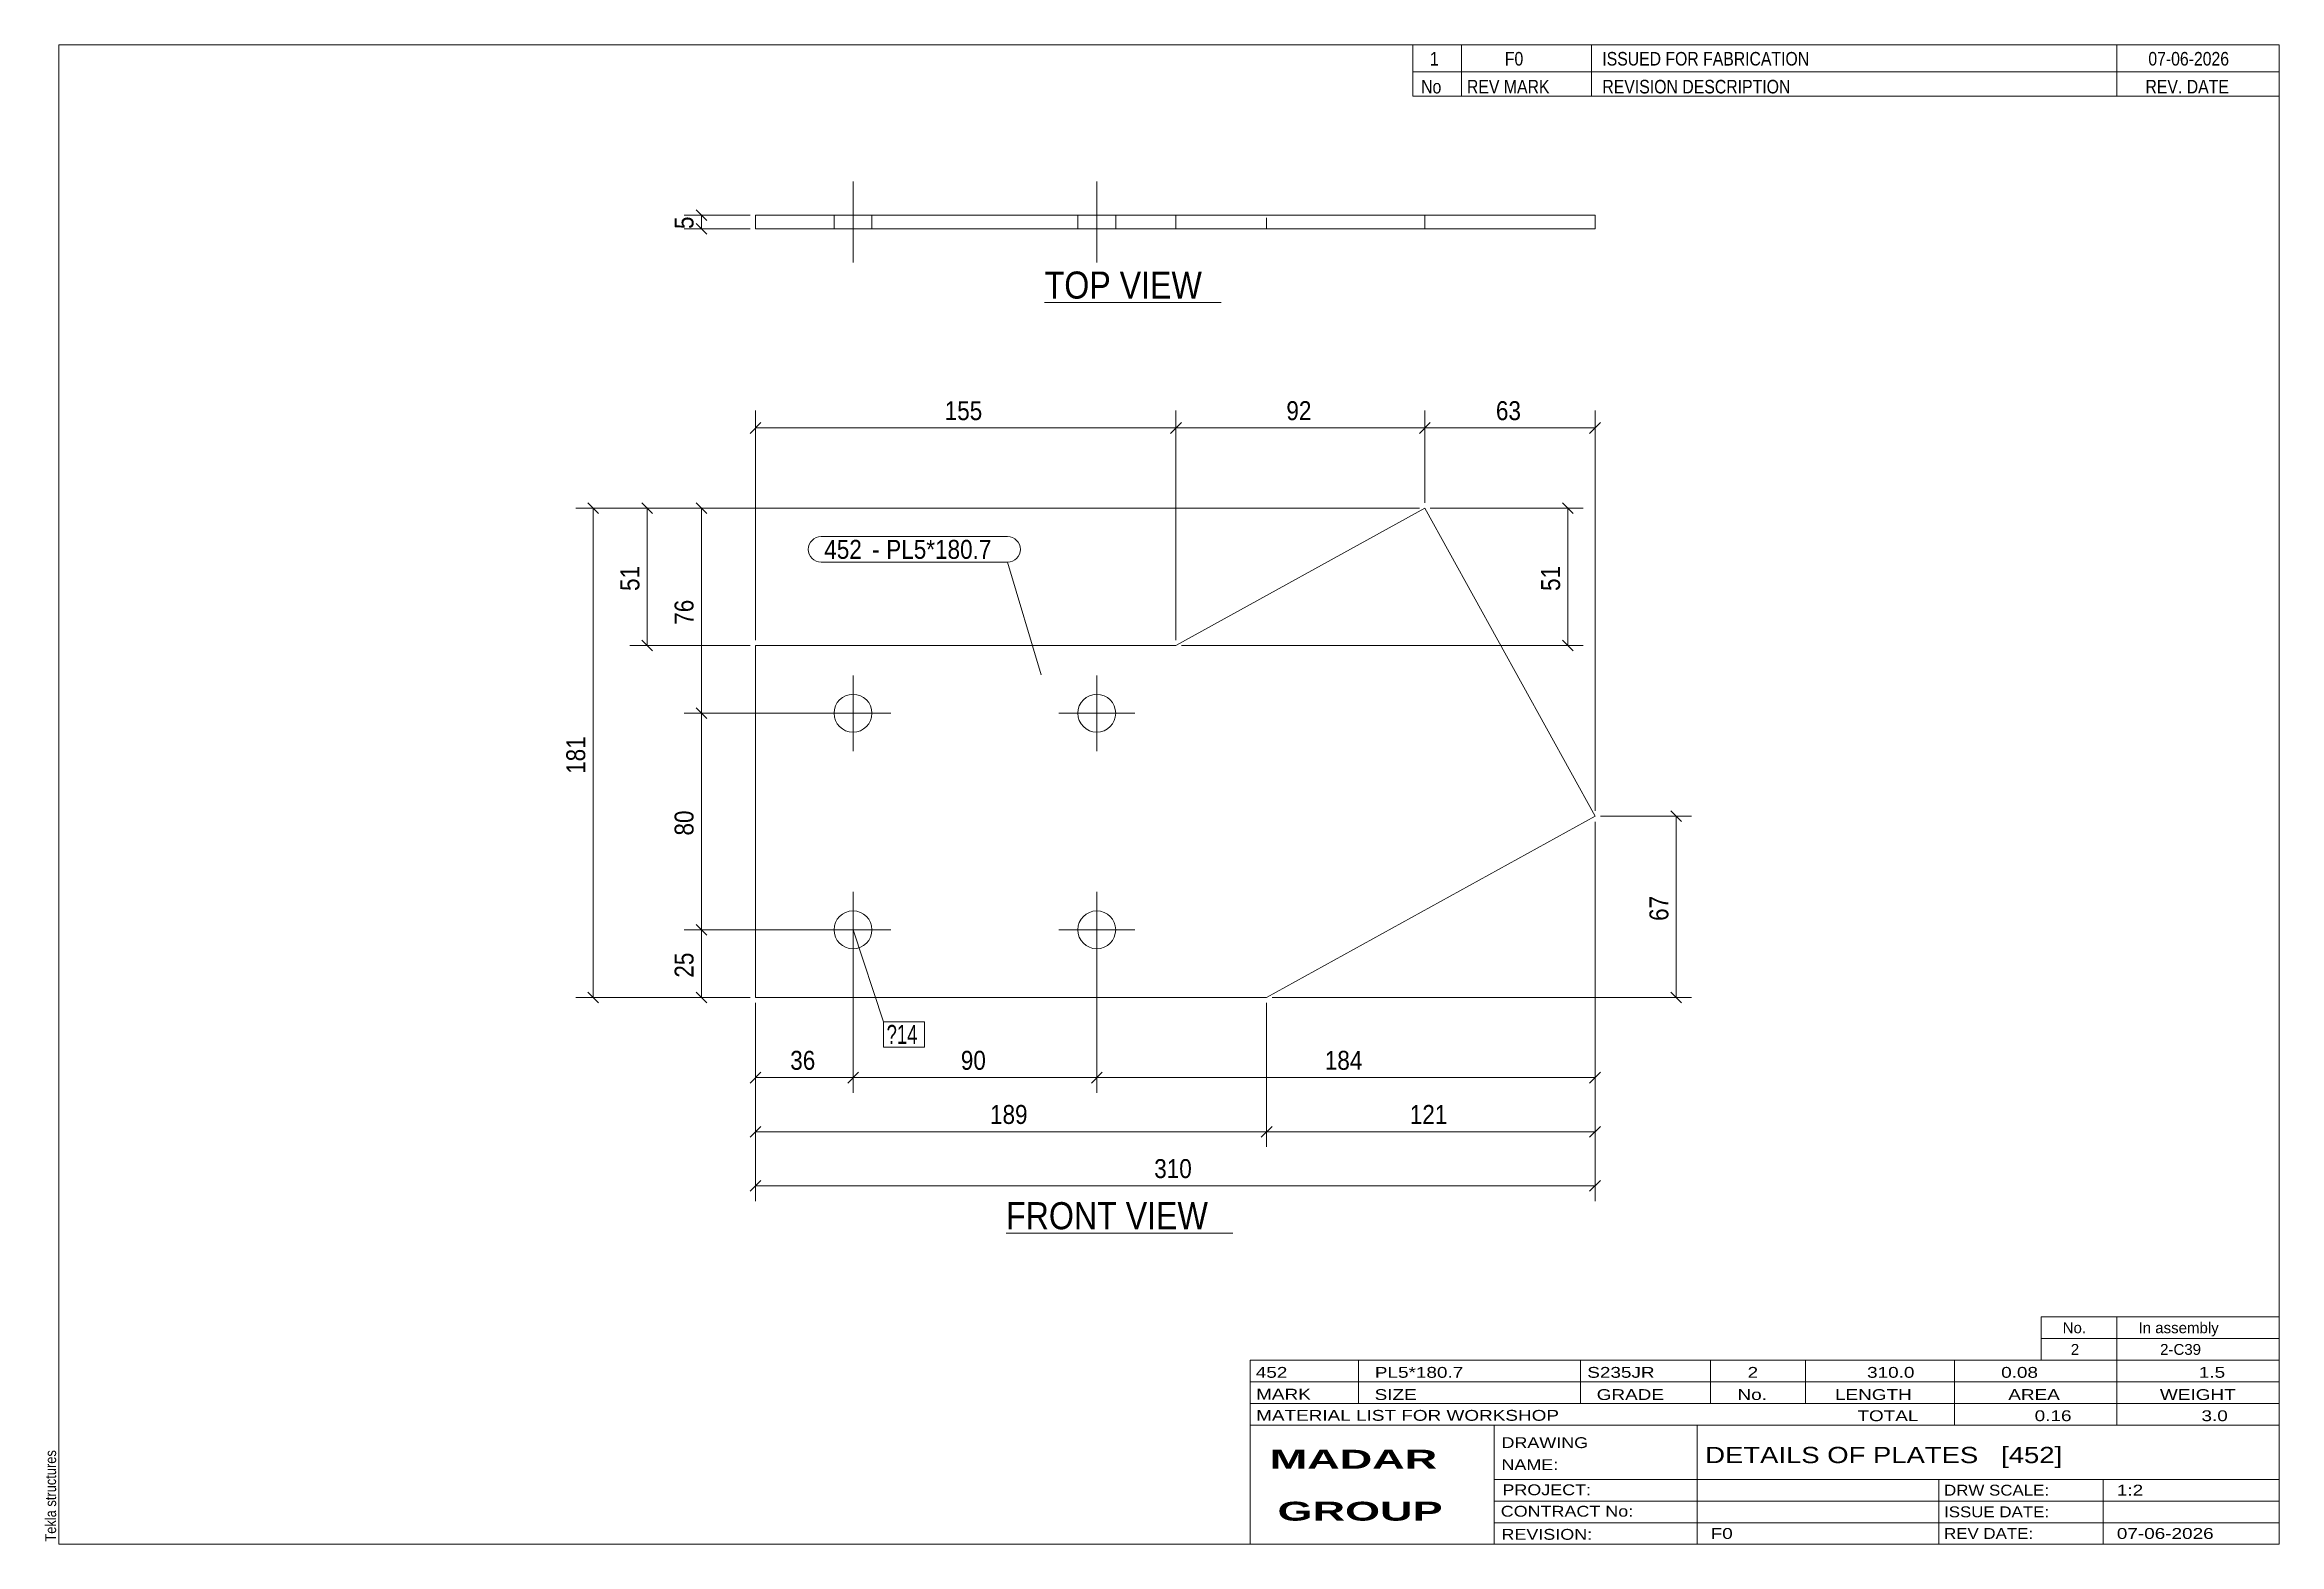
# Model space of a CAD drawing. Header units: millimetres. Extents: x 2 to 415, y 5 to 282.
import ezdxf

# ---------------------------------------------------------------- set-up
doc = ezdxf.new("R2010")
doc.units = ezdxf.units.MM
doc.linetypes.add('XKITLINE00', pattern=[0])
doc.linetypes.add('XKITLINE02', pattern=[4, 2, -2])
for name, color, linetype, lineweight in [('Bolt', 3, 'Continuous', 0), ('BoltMark', 7, 'Continuous', 0), ('Dimensions', 7, 'Continuous', 0), ('DrawingSheet', 5, 'Continuous', 0), ('OtherObjectType', 7, 'Continuous', 0), ('Part', 2, 'Continuous', 0), ('PartMark', 7, 'Continuous', 0)]:
    doc.layers.add(name, color=color, linetype=linetype, lineweight=lineweight)
doc.styles.add('ARIAL', font='ARIAL.TTF')
doc.styles.add('ARIAL_BOLD', font='ARIALBD.TTF')
doc.styles.add('ARIAL_NARROW', font='ARIALN.TTF')

# ---------------------------------------------------------------- blocks, each defined once
blk = doc.blocks.new('*A1')
at = {"layer": 'Bolt', "color": 3, "linetype": 'XKITLINE00', "lineweight": 0}
for p, q in [((151.65, 151.51), (151.65, 165.51)), ((196.65, 151.51), (196.65, 165.51)), ((144.65, 158.51), (158.65, 158.51)), ((189.65, 158.51), (203.65, 158.51)), ((151.65, 111.51), (151.65, 125.51)), ((196.65, 111.51), (196.65, 125.51)), ((144.65, 118.51), (158.65, 118.51)), ((189.65, 118.51), (203.65, 118.51))]:
    blk.add_line(p, q, dxfattribs=at)
for centre in [(151.65, 158.51), (196.65, 158.51), (151.65, 118.51), (196.65, 118.51)]:
    blk.add_circle(centre, 3.5, dxfattribs=at)
blk = doc.blocks.new('*A2')
at = {"layer": 'Part', "color": 2, "linetype": 'XKITLINE00', "lineweight": 0}
for p, q in [((211.28, 171.01), (257.24, 196.39)), ((257.24, 196.39), (288.65, 139.48)), ((133.65, 106.01), (133.65, 171.01)), ((133.65, 171.01), (211.28, 171.01)), ((288.65, 139.48), (228.02, 106.01)), ((228.02, 106.01), (133.65, 106.01))]:
    blk.add_line(p, q, dxfattribs=at)
blk = doc.blocks.new('*A3')
at = {"layer": 'Bolt', "color": 3, "linetype": 'XKITLINE00', "lineweight": 0}
for p, q in [((151.65, 241.75), (151.65, 256.75)), ((151.65, 241.75), (151.65, 256.75)), ((196.65, 241.75), (196.65, 256.75)), ((196.65, 241.75), (196.65, 256.75)), ((148.15, 250.5), (148.15, 248)), ((148.15, 250.5), (148.15, 248)), ((155.15, 250.5), (155.15, 248)), ((155.15, 250.5), (155.15, 248)), ((193.15, 250.5), (193.15, 248)), ((193.15, 250.5), (193.15, 248)), ((200.15, 250.5), (200.15, 248)), ((200.15, 250.5), (200.15, 248))]:
    blk.add_line(p, q, dxfattribs=at)
blk = doc.blocks.new('*A4')
at = {"layer": 'Part', "color": 2, "linetype": 'XKITLINE00', "lineweight": 0}
for p, q in [((133.65, 250.5), (288.65, 250.5)), ((133.65, 248), (133.65, 250.5)), ((257.24, 248), (133.65, 248)), ((211.28, 248), (211.28, 250.5)), ((257.24, 248), (257.24, 250.5)), ((288.65, 248), (257.24, 248)), ((288.65, 250.5), (288.65, 248))]:
    blk.add_line(p, q, dxfattribs=at)
at = {"layer": 'Part', "color": 7, "linetype": 'XKITLINE02', "lineweight": 0}
for p, q in [((133.65, 250.5), (133.65, 248)), ((228.02, 248), (228.02, 250.5))]:
    blk.add_line(p, q, dxfattribs=at)
blk = doc.blocks.new('*A5')
at = {"layer": 'DrawingSheet', "color": 5, "linetype": 'XKITLINE00', "lineweight": 0}
for p, q in [((415, 282), (5, 282)), ((5, 282), (5, 5)), ((415, 5), (415, 282)), ((5, 5), (415, 5))]:
    blk.add_line(p, q, dxfattribs=at)
at = {"layer": 'DrawingSheet', "color": 5, "style": 'ARIAL', "width": 0.85}
blk.add_text('Tekla structures', height=2, rotation=90, dxfattribs=at).set_placement((4.5, 5.5))
blk = doc.blocks.new('*A6')
at = {"layer": 'OtherObjectType', "color": 7, "linetype": 'XKITLINE00', "lineweight": 0}
for p, q in [((371, 47), (415, 47)), ((371, 43), (371, 47)), ((385, 43), (385, 47)), ((415, 43), (415, 47)), ((371, 43), (415, 43)), ((371, 39), (371, 43)), ((385, 39), (385, 43)), ((415, 39), (415, 43)), ((371, 39), (415, 39))]:
    blk.add_line(p, q, dxfattribs=at)
at = {"layer": 'OtherObjectType', "color": 7, "style": 'ARIAL_NARROW', "width": 1.211571}
for s, p in [('No.', (375, 44)), ('In assembly', (389, 44)), ('2', (376.5, 40)), ('2-C39', (392.99, 40))]:
    blk.add_text(s, height=2, dxfattribs=at).set_placement(p)
blk = doc.blocks.new('*A7')
at = {"layer": 'OtherObjectType', "color": 7, "linetype": 'XKITLINE00', "lineweight": 0}
for p, q in [((255, 282), (415, 282)), ((415, 282), (255, 282)), ((255, 282), (255, 277)), ((264, 282), (264, 277)), ((288, 282), (288, 277)), ((385, 282), (385, 277)), ((415, 282), (415, 277)), ((255, 277), (415, 277)), ((255, 277), (255, 272.5)), ((255, 277), (415, 277)), ((264, 277), (264, 272.5)), ((288, 277), (288, 272.5)), ((385, 277), (385, 272.5)), ((415, 277), (415, 272.5)), ((415, 272.5), (255, 272.5))]:
    blk.add_line(p, q, dxfattribs=at)
at = {"layer": 'OtherObjectType', "color": 7, "style": 'ARIAL_NARROW'}
for s, width, p in [('1', 1.017001, (258.16, 278.15)), ('F0', 1.017001, (272, 278.15)), ('ISSUED FOR FABRICATION', 1.017001, (290, 278.15)), ('07-06-2026', 1.017001, (390.82, 278.15)), ('No', 1.02, (256.54, 273)), ('REV MARK', 1.02, (265, 273)), ('REVISION DESCRIPTION', 1.02, (290, 273)), ('REV. DATE', 1.02, (390.28, 273))]:
    blk.add_text(s, height=2.5, dxfattribs=dict(at, width=width)).set_placement(p)
blk = doc.blocks.new('*A8')
at = {"layer": 'OtherObjectType', "color": 7, "linetype": 'XKITLINE00', "lineweight": 0}
for p, q in [((225, 39), (415, 39)), ((225, 39), (225, 35)), ((225, 39), (415, 39)), ((245, 35), (245, 39)), ((286, 35), (286, 39)), ((310, 35), (310, 39)), ((327.5, 35), (327.5, 39)), ((355, 35), (355, 39)), ((385, 35), (385, 39)), ((415, 35), (415, 39)), ((225, 35), (415, 35)), ((225, 35), (225, 5)), ((225, 35), (415, 35)), ((245, 31), (245, 35)), ((286, 31), (286, 35)), ((310, 31), (310, 35)), ((327.5, 31), (327.5, 35)), ((355, 31), (355, 35)), ((385, 31), (385, 35)), ((415, 31), (415, 35)), ((225, 31), (415, 31)), ((355, 27), (355, 31)), ((385, 27), (385, 31)), ((415, 27), (415, 31)), ((225, 27), (415, 27)), ((270, 21), (270, 27)), ((307.5, 17), (307.5, 27)), ((415, 21), (415, 27)), ((270, 21), (270, 5)), ((415, 17), (415, 21)), ((270, 17), (415, 17)), ((307.5, 5), (307.5, 17)), ((352.16, 13), (352.16, 17)), ((382.5, 5), (382.5, 17)), ((415, 13), (415, 17)), ((270, 13), (415, 13)), ((352.16, 5), (352.16, 13)), ((415, 9), (415, 13)), ((270, 9), (415, 9)), ((415, 5), (415, 9)), ((225, 5), (415, 5)), ((262.5, 5), (415, 5))]:
    blk.add_line(p, q, dxfattribs=at)
at = {"layer": 'OtherObjectType', "color": 7, "style": 'ARIAL_NARROW'}
for s, height, width, p in [('452', 2, 1.525501, (226.01, 35.76)), ('PL5*180.7', 2, 1.525501, (248, 35.76)), ('S235JR', 2, 1.525501, (287.22, 35.76)), ('2', 2, 1.525501, (316.82, 35.76)), ('310.0', 2, 1.525501, (338.88, 35.76)), ('0.08', 2, 1.525501, (363.64, 35.76)), ('1.5', 2, 1.525501, (400.14, 35.76)), ('MARK', 2, 1.525501, (226.08, 31.73)), ('SIZE', 2, 1.525501, (247.96, 31.66)), ('GRADE', 2, 1.525501, (288.96, 31.66)), ('No.', 2, 1.525501, (314.96, 31.66)), ('LENGTH', 2, 1.525501, (332.96, 31.66)), ('AREA', 2, 1.525501, (364.96, 31.66)), ('WEIGHT', 2, 1.525501, (392.96, 31.66)), ('MATERIAL LIST FOR WORKSHOP', 2, 1.525501, (226.08, 27.82)), ('TOTAL', 2, 1.525501, (337.1, 27.75)), ('0.16', 2, 1.525501, (369.83, 27.75)), ('3.0', 2, 1.525501, (400.63, 27.75)), ('DRAWING', 2, 1.445, (271.38, 22.78)), ('NAME:', 2, 1.445, (271.38, 18.72)), ('DETAILS OF PLATES   [452]', 3, 1.474651, (309, 20)), ('PROJECT:', 2, 1.445, (271.55, 14.07)), ('DRW SCALE:', 2, 1.36, (353.1, 14)), ('1:2', 2, 1.525501, (385, 14)), ('CONTRACT No:', 2, 1.445, (271.25, 10.11)), ('ISSUE DATE:', 2, 1.36, (353.1, 10)), ('REVISION:', 2, 1.445, (271.38, 5.84)), ('F0', 2, 1.525501, (310, 6)), ('REV DATE:', 2, 1.36, (353.1, 6)), ('07-06-2026', 2, 1.525501, (385, 6))]:
    blk.add_text(s, height=height, dxfattribs=dict(at, width=width)).set_placement(p)
at = {"layer": 'OtherObjectType', "color": 1, "style": 'ARIAL_BOLD', "width": 1.7}
for s, p in [('MADAR ', (228.58, 18.97)), ('GROUP', (230.03, 9.37))]:
    blk.add_text(s, height=3.5, dxfattribs=at).set_placement(p)
blk = doc.blocks.new('*A9')
at = {"layer": 'Dimensions', "color": 7, "linetype": 'XKITLINE00', "lineweight": 0}
for p, q in [((256.24, 196.39), (100.45, 196.39)), ((102.66, 197.38), (104.64, 195.4)), ((103.65, 106.01), (103.65, 196.39)), ((132.65, 106.01), (100.45, 106.01)), ((102.66, 107), (104.64, 105.02))]:
    blk.add_line(p, q, dxfattribs=at)
at = {"layer": 'Dimensions', "color": 3}
for p in [(103.65, 196.39), (103.65, 106.01)]:
    blk.add_point(p, dxfattribs=at)
at = {"layer": 'Dimensions', "color": 3, "style": 'ARIAL', "width": 0.85}
blk.add_text('181', height=3.5, rotation=90.0002, dxfattribs=at).set_placement((102.2, 147.31))
blk = doc.blocks.new('*A10')
at = {"layer": 'Dimensions', "color": 7, "linetype": 'XKITLINE00', "lineweight": 0}
for p, q in [((256.24, 196.39), (110.45, 196.39)), ((112.66, 197.38), (114.64, 195.4)), ((113.65, 171.01), (113.65, 196.39)), ((132.65, 171.01), (110.45, 171.01)), ((112.66, 172), (114.64, 170.02))]:
    blk.add_line(p, q, dxfattribs=at)
at = {"layer": 'Dimensions', "color": 3}
for p in [(113.65, 196.39), (113.65, 171.01)]:
    blk.add_point(p, dxfattribs=at)
at = {"layer": 'Dimensions', "color": 3, "style": 'ARIAL', "width": 0.85}
blk.add_text('51', height=3.5, rotation=90.0002, dxfattribs=at).set_placement((112.2, 181.1))
blk = doc.blocks.new('*A11')
at = {"layer": 'Dimensions', "color": 7, "linetype": 'XKITLINE00', "lineweight": 0}
for p, q in [((150.65, 118.51), (120.45, 118.51)), ((122.66, 119.5), (124.64, 117.52)), ((123.65, 106.01), (123.65, 118.51)), ((132.65, 106.01), (120.45, 106.01)), ((122.66, 107), (124.64, 105.02))]:
    blk.add_line(p, q, dxfattribs=at)
at = {"layer": 'Dimensions', "color": 3}
for p in [(123.65, 118.51), (123.65, 106.01)]:
    blk.add_point(p, dxfattribs=at)
at = {"layer": 'Dimensions', "color": 3, "style": 'ARIAL', "width": 0.85}
blk.add_text('25', height=3.5, rotation=90.0002, dxfattribs=at).set_placement((122.2, 109.67))
blk = doc.blocks.new('*A12')
at = {"layer": 'Dimensions', "color": 7, "linetype": 'XKITLINE00', "lineweight": 0}
for p, q in [((150.65, 158.51), (120.45, 158.51)), ((122.66, 159.5), (124.64, 157.52)), ((123.65, 118.51), (123.65, 158.51)), ((150.65, 118.51), (120.45, 118.51)), ((122.66, 119.5), (124.64, 117.52))]:
    blk.add_line(p, q, dxfattribs=at)
at = {"layer": 'Dimensions', "color": 3}
for p in [(123.65, 158.51), (123.65, 118.51)]:
    blk.add_point(p, dxfattribs=at)
at = {"layer": 'Dimensions', "color": 3, "style": 'ARIAL', "width": 0.85}
blk.add_text('80', height=3.5, rotation=90.0002, dxfattribs=at).set_placement((122.2, 135.92))
blk = doc.blocks.new('*A13')
at = {"layer": 'Dimensions', "color": 7, "linetype": 'XKITLINE00', "lineweight": 0}
for p, q in [((256.24, 196.39), (120.45, 196.39)), ((122.66, 197.38), (124.64, 195.4)), ((123.65, 158.51), (123.65, 196.39)), ((150.65, 158.51), (120.45, 158.51)), ((122.66, 159.5), (124.64, 157.52))]:
    blk.add_line(p, q, dxfattribs=at)
at = {"layer": 'Dimensions', "color": 3}
for p in [(123.65, 196.39), (123.65, 158.51)]:
    blk.add_point(p, dxfattribs=at)
at = {"layer": 'Dimensions', "color": 3, "style": 'ARIAL', "width": 0.85}
blk.add_text('76', height=3.5, rotation=90.0002, dxfattribs=at).set_placement((122.2, 174.85))
blk = doc.blocks.new('*A14')
at = {"layer": 'Dimensions', "color": 7, "linetype": 'XKITLINE00', "lineweight": 0}
for p, q in [((302.66, 140.47), (304.64, 138.49)), ((289.65, 139.48), (306.45, 139.48)), ((303.65, 106.01), (303.65, 139.48)), ((229.02, 106.01), (306.45, 106.01)), ((302.66, 107), (304.64, 105.02))]:
    blk.add_line(p, q, dxfattribs=at)
at = {"layer": 'Dimensions', "color": 3}
for p in [(303.65, 139.48), (303.65, 106.01)]:
    blk.add_point(p, dxfattribs=at)
at = {"layer": 'Dimensions', "color": 3, "style": 'ARIAL', "width": 0.85}
blk.add_text('67', height=3.5, rotation=90.0002, dxfattribs=at).set_placement((302.2, 120.15))
blk = doc.blocks.new('*A15')
at = {"layer": 'Dimensions', "color": 7, "linetype": 'XKITLINE00', "lineweight": 0}
for p, q in [((258.24, 196.39), (286.45, 196.39)), ((282.66, 197.38), (284.64, 195.4)), ((283.65, 171.01), (283.65, 196.39)), ((212.28, 171.01), (286.45, 171.01)), ((282.66, 172), (284.64, 170.02))]:
    blk.add_line(p, q, dxfattribs=at)
at = {"layer": 'Dimensions', "color": 3}
for p in [(283.65, 196.39), (283.65, 171.01)]:
    blk.add_point(p, dxfattribs=at)
at = {"layer": 'Dimensions', "color": 3, "style": 'ARIAL', "width": 0.85}
blk.add_text('51', height=3.5, rotation=90.0002, dxfattribs=at).set_placement((282.2, 181.1))
blk = doc.blocks.new('*A16')
at = {"layer": 'Dimensions', "color": 7, "linetype": 'XKITLINE00', "lineweight": 0}
for p, q in [((288.65, 138.48), (288.65, 68.4)), ((133.65, 105.01), (133.65, 68.4)), ((134.64, 72.19), (132.66, 70.21)), ((133.65, 71.2), (288.65, 71.2)), ((289.64, 72.19), (287.66, 70.21))]:
    blk.add_line(p, q, dxfattribs=at)
at = {"layer": 'Dimensions', "color": 3}
for p in [(133.65, 71.2), (288.65, 71.2)]:
    blk.add_point(p, dxfattribs=at)
at = {"layer": 'Dimensions', "color": 3, "style": 'ARIAL', "width": 0.85}
blk.add_text('310', height=3.5, dxfattribs=at).set_placement((207.26, 72.65))
blk = doc.blocks.new('*A17')
at = {"layer": 'Dimensions', "color": 7, "linetype": 'XKITLINE00', "lineweight": 0}
for p, q in [((133.65, 105.01), (133.65, 78.4)), ((228.02, 105.01), (228.02, 78.4)), ((134.64, 82.19), (132.66, 80.21)), ((133.65, 81.2), (228.02, 81.2)), ((229.01, 82.19), (227.03, 80.21))]:
    blk.add_line(p, q, dxfattribs=at)
at = {"layer": 'Dimensions', "color": 3}
for p in [(133.65, 81.2), (228.02, 81.2)]:
    blk.add_point(p, dxfattribs=at)
at = {"layer": 'Dimensions', "color": 3, "style": 'ARIAL', "width": 0.85}
blk.add_text('189', height=3.5, dxfattribs=at).set_placement((176.94, 82.65))
blk = doc.blocks.new('*A18')
at = {"layer": 'Dimensions', "color": 7, "linetype": 'XKITLINE00', "lineweight": 0}
for p, q in [((288.65, 138.48), (288.65, 78.4)), ((228.02, 105.01), (228.02, 78.4)), ((229.01, 82.19), (227.03, 80.21)), ((228.02, 81.2), (288.65, 81.2)), ((289.64, 82.19), (287.66, 80.21))]:
    blk.add_line(p, q, dxfattribs=at)
at = {"layer": 'Dimensions', "color": 3}
for p in [(228.02, 81.2), (288.65, 81.2)]:
    blk.add_point(p, dxfattribs=at)
at = {"layer": 'Dimensions', "color": 3, "style": 'ARIAL', "width": 0.85}
blk.add_text('121', height=3.5, dxfattribs=at).set_placement((254.45, 82.65))
blk = doc.blocks.new('*A19')
at = {"layer": 'Dimensions', "color": 7, "linetype": 'XKITLINE00', "lineweight": 0}
for p, q in [((151.65, 117.51), (151.65, 88.4)), ((133.65, 105.01), (133.65, 88.4)), ((134.64, 92.19), (132.66, 90.21)), ((133.65, 91.2), (151.65, 91.2)), ((152.64, 92.19), (150.66, 90.21))]:
    blk.add_line(p, q, dxfattribs=at)
at = {"layer": 'Dimensions', "color": 3}
for p in [(133.65, 91.2), (151.65, 91.2)]:
    blk.add_point(p, dxfattribs=at)
at = {"layer": 'Dimensions', "color": 3, "style": 'ARIAL', "width": 0.85}
blk.add_text('36', height=3.5, dxfattribs=at).set_placement((140.05, 92.65))
blk = doc.blocks.new('*A20')
at = {"layer": 'Dimensions', "color": 7, "linetype": 'XKITLINE00', "lineweight": 0}
for p, q in [((151.65, 117.51), (151.65, 88.4)), ((196.65, 117.51), (196.65, 88.4)), ((152.64, 92.19), (150.66, 90.21)), ((151.65, 91.2), (196.65, 91.2)), ((197.64, 92.19), (195.66, 90.21))]:
    blk.add_line(p, q, dxfattribs=at)
at = {"layer": 'Dimensions', "color": 3}
for p in [(151.65, 91.2), (196.65, 91.2)]:
    blk.add_point(p, dxfattribs=at)
at = {"layer": 'Dimensions', "color": 3, "style": 'ARIAL', "width": 0.85}
blk.add_text('90', height=3.5, dxfattribs=at).set_placement((171.55, 92.65))
blk = doc.blocks.new('*A21')
at = {"layer": 'Dimensions', "color": 7, "linetype": 'XKITLINE00', "lineweight": 0}
for p, q in [((288.65, 138.48), (288.65, 88.4)), ((196.65, 117.51), (196.65, 88.4)), ((197.64, 92.19), (195.66, 90.21)), ((196.65, 91.2), (288.65, 91.2)), ((289.64, 92.19), (287.66, 90.21))]:
    blk.add_line(p, q, dxfattribs=at)
at = {"layer": 'Dimensions', "color": 3}
for p in [(196.65, 91.2), (288.65, 91.2)]:
    blk.add_point(p, dxfattribs=at)
at = {"layer": 'Dimensions', "color": 3, "style": 'ARIAL', "width": 0.85}
blk.add_text('184', height=3.5, dxfattribs=at).set_placement((238.76, 92.65))
blk = doc.blocks.new('*A22')
at = {"layer": 'Dimensions', "color": 7, "linetype": 'XKITLINE00', "lineweight": 0}
for p, q in [((134.64, 212.19), (132.66, 210.21)), ((133.65, 172.01), (133.65, 214.4)), ((133.65, 211.2), (211.28, 211.2)), ((212.27, 212.19), (210.29, 210.21)), ((211.28, 172.01), (211.28, 214.4))]:
    blk.add_line(p, q, dxfattribs=at)
at = {"layer": 'Dimensions', "color": 3}
for p in [(133.65, 211.2), (211.28, 211.2)]:
    blk.add_point(p, dxfattribs=at)
at = {"layer": 'Dimensions', "color": 3, "style": 'ARIAL', "width": 0.85}
blk.add_text('155', height=3.5, dxfattribs=at).set_placement((168.57, 212.65))
blk = doc.blocks.new('*A23')
at = {"layer": 'Dimensions', "color": 7, "linetype": 'XKITLINE00', "lineweight": 0}
for p, q in [((212.27, 212.19), (210.29, 210.21)), ((211.28, 172.01), (211.28, 214.4)), ((211.28, 211.2), (257.24, 211.2)), ((258.23, 212.19), (256.25, 210.21)), ((257.24, 197.39), (257.24, 214.4))]:
    blk.add_line(p, q, dxfattribs=at)
at = {"layer": 'Dimensions', "color": 3}
for p in [(211.28, 211.2), (257.24, 211.2)]:
    blk.add_point(p, dxfattribs=at)
at = {"layer": 'Dimensions', "color": 3, "style": 'ARIAL', "width": 0.85}
blk.add_text('92', height=3.5, dxfattribs=at).set_placement((231.66, 212.65))
blk = doc.blocks.new('*A24')
at = {"layer": 'Dimensions', "color": 7, "linetype": 'XKITLINE00', "lineweight": 0}
for p, q in [((258.23, 212.19), (256.25, 210.21)), ((257.24, 197.39), (257.24, 214.4)), ((257.24, 211.2), (288.65, 211.2)), ((289.64, 212.19), (287.66, 210.21)), ((288.65, 140.48), (288.65, 214.4))]:
    blk.add_line(p, q, dxfattribs=at)
at = {"layer": 'Dimensions', "color": 3}
for p in [(257.24, 211.2), (288.65, 211.2)]:
    blk.add_point(p, dxfattribs=at)
at = {"layer": 'Dimensions', "color": 3, "style": 'ARIAL', "width": 0.85}
blk.add_text('63', height=3.5, dxfattribs=at).set_placement((270.35, 212.65))
blk = doc.blocks.new('*A25')
at = {"layer": 'BoltMark', "color": 7, "linetype": 'XKITLINE00', "lineweight": 0}
for p, q in [((151.65, 118.51), (157.25, 101.54)), ((157.25, 101.54), (164.83, 101.54)), ((157.25, 96.84), (157.25, 101.54)), ((164.83, 96.84), (164.83, 101.54)), ((157.25, 96.84), (164.83, 96.84))]:
    blk.add_line(p, q, dxfattribs=at)
at = {"layer": 'BoltMark', "color": 3, "style": 'ARIAL_NARROW', "width": 0.85}
blk.add_text('?14', height=3.5, dxfattribs=at).set_placement((157.85, 97.44))
blk = doc.blocks.new('*A26')
at = {"layer": 'PartMark', "color": 7, "linetype": 'XKITLINE00', "lineweight": 0}
for p, q in [((145.74, 191.13), (180.19, 191.13)), ((145.74, 186.43), (180.19, 186.43)), ((186.4, 165.6), (180.19, 186.43))]:
    blk.add_line(p, q, dxfattribs=at)
for centre, start, end in [((145.74, 188.78), 90, 270), ((180.19, 188.78), 270, 90)]:
    blk.add_arc(centre, 2.35, start, end, dxfattribs=at)
at = {"layer": 'PartMark', "color": 1, "style": 'ARIAL', "width": 0.85}
blk.add_text('452', height=3.5, dxfattribs=at).set_placement((146.34, 187.03))
at = {"layer": 'PartMark', "color": 3, "style": 'ARIAL', "width": 0.85}
for s, p in [('PL5*180.7', (157.78, 187.03)), ('-', (155.18, 187.03))]:
    blk.add_text(s, height=3.5, dxfattribs=at).set_placement(p)
blk = doc.blocks.new('*A27')
at = {"layer": 'OtherObjectType', "color": 7, "linetype": 'XKITLINE00', "lineweight": 0}
blk.add_line((179.9, 62.45), (221.75, 62.45), dxfattribs=at)
at = {"layer": 'OtherObjectType', "color": 3, "style": 'ARIAL', "width": 0.85}
blk.add_text('FRONT VIEW', height=5, dxfattribs=at).set_placement((179.9, 63.2))
blk = doc.blocks.new('*A28')
at = {"layer": 'Dimensions', "color": 7, "linetype": 'XKITLINE00', "lineweight": 0}
for p, q in [((132.65, 250.5), (120.45, 250.5)), ((132.65, 248), (120.45, 248)), ((122.66, 251.49), (124.64, 249.51)), ((122.66, 248.99), (124.64, 247.01)), ((123.65, 248), (123.65, 250.5))]:
    blk.add_line(p, q, dxfattribs=at)
at = {"layer": 'Dimensions', "color": 3}
for p in [(123.65, 250.5), (123.65, 248)]:
    blk.add_point(p, dxfattribs=at)
at = {"layer": 'Dimensions', "color": 3, "style": 'ARIAL', "width": 0.85}
blk.add_text('5', height=3.5, rotation=90.0002, dxfattribs=at).set_placement((122.2, 247.95))
blk = doc.blocks.new('*A29')
at = {"layer": 'OtherObjectType', "color": 7, "linetype": 'XKITLINE00', "lineweight": 0}
blk.add_line((187.03, 234.35), (219.63, 234.35), dxfattribs=at)
at = {"layer": 'OtherObjectType', "color": 3, "style": 'ARIAL', "width": 0.85}
blk.add_text('TOP VIEW', height=5, dxfattribs=at).set_placement((187.03, 235.1))

msp = doc.modelspace()

# ---------------------------------------------------------------- block references
at = {"lineweight": 0}
for name in ['*A5', '*A7', '*A3', '*A28', '*A4', '*A29', '*A22', '*A23', '*A24', '*A9', '*A10', '*A13', '*A2', '*A15', '*A26', '*A1', '*A12', '*A14', '*A16', '*A21', '*A18', '*A11', '*A19', '*A20', '*A25', '*A17', '*A27', '*A6', '*A8']:
    msp.add_blockref(name, (0, 0), dxfattribs=at)

doc.saveas('drawing.dxf')
